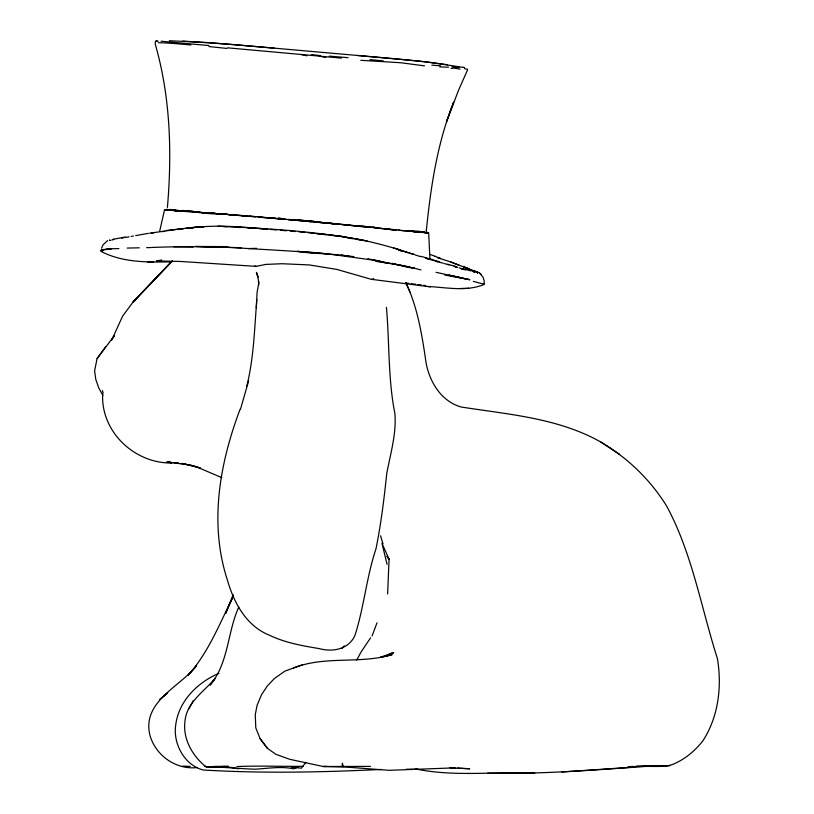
<?xml version="1.0" encoding="UTF-8"?>
<svg xmlns="http://www.w3.org/2000/svg" width="814" height="814" viewBox="0 0 814 814"><rect width="100%" height="100%" fill="white"/><g stroke="black" fill="none" stroke-linecap="round" stroke-linejoin="round"><path stroke-width="1.22" d="M387.617 593.945L389.082 559.36L381.949 543.253L387.067 564.356M256.318 307.855L257.041 292.664L258.994 281.797M167.419 207.407C172.1 152.839 170.472 97.253 155.311 44.312L155.301 41.809M256.827 299.603C254.456 328.53 253.897 357.692 246.805 386.019M167.104 209.066L167.023 209.941L171.693 210.338L173.911 209.646L182.672 211.274L174.135 210.541M467.541 69.943L458.597 90.1L446.611 121.52L453.663 102.147C437.322 142.867 430.789 186.599 426.394 230.006L426.526 232.733L425.01 232.621M426.394 230.006L426.526 232.733L421.113 232.275L418.956 231.176L406.583 230.932M114.286 335.795L97.09 358.577L94.607 370.746L95.747 379.293L98.85 388.146L102.93 395.441M159.717 231.003L164.418 210.266M240.557 408.954L248.697 380.687M238.777 607.081C227.269 632.407 228.663 663.237 210.073 685.123L215.496 677.95C204.172 691.676 186.325 702.299 184.89 721.926C182.875 739.631 192.887 756.379 206.298 767.164C222.71 766.676 238.909 768.772 255.25 769.189C267.999 768.508 281.044 766.096 293.6 768.833L298.016 767.042M233.17 594.739L225.61 613.471L233.231 596.306C219.811 623.3 208.465 652.553 188.146 675.203L196.601 665.445L195.441 667.215C177.757 687.81 141.565 702.706 150.071 735.795C156.095 756.053 176.455 770.024 197.426 767.541M240.201 408.964C219.749 463.044 208.964 523.148 227.218 579.476C233.669 602.289 246.032 625.824 269.21 635.113C284.931 642.724 302.136 645.756 319.22 648.605C332.784 652.39 348.809 649.318 354.996 635.317C364.062 606.949 366.554 576.892 376.058 548.555C381.003 523.768 384.147 498.687 386.742 473.555C390.455 453.673 396.54 433.954 394.892 413.502C387.891 378.429 389.601 342.735 386.416 307.305M477.767 272.425L477.38 273.026L477.767 272.425L473.962 270.39L474.766 271.276L450.63 261.894L437.606 257.773M372.069 635.958L377.024 622.781M101.587 248.239L103.052 244.821L107.621 240.588M111.854 339.743L122.568 316.219L133.048 302.055L171.998 261.345M428.561 233.058L413.441 231.39M356.776 660.083L360.917 652.228L370.594 637.8M193.417 700.447L188.838 708.943M111.579 340.211L114.235 335.887M102.35 251.211L100.743 250.671L103.419 249.522L108.791 248.83L118.915 248.585M291.28 767.215L301.434 768.182L305.871 762.26M105.82 346.52L97.09 358.577M101.058 251.088L103.449 249.979L101.058 250.163C101.557 250.193 108.781 249.176 111.538 248.911M341.86 648.483L344.332 645.797M172.242 260.826L133.048 302.055L171.927 261.284M164.794 209.595L165.72 209.788M373.677 278.581L372.71 279.294L370.746 279.171L336.854 269.414L309.228 264.926L281.99 263.726L265.771 264.408L256.156 266.371L180.779 261.477L156.359 260.938L161.671 260.012M166.931 693.548L159.717 699.552L167.694 692.785M109.89 240.191L110.897 240.547M388.838 655.128L391.605 653.103L386.039 655.809M483.954 283.679L484.259 281.084L483.068 277.269L479.599 273.087M112.729 239.845L113.746 239.377L112.027 239.713M218.946 673.32C197.466 682.397 178.571 701.241 175.692 725.142C172.904 743.66 184.513 765.282 203.235 770.003C262.495 773.544 321.968 772.293 381.237 769.454M166.066 210.012L225.549 214.255M483.628 284.697C466.066 291.677 446.367 287.474 428.022 286.467M387.138 655.667L393.803 652.686L380.698 657.112M164.743 209.758L166.778 209.747L165.181 209.605M109.534 240.028L109.636 240.344M427.37 232.987L428.52 232.773L425.691 232.662M293.63 667.968C325.061 655.423 360.042 664.336 392.165 654.639L380.657 657.254M302.543 664.712L284.819 671.163L274.41 678.51L267.409 685.866L261.528 694.698L257.082 705.331L255.26 714.712L255.8 727.96L260.134 738.685L267.379 748.28L275.824 754.293L289.723 759.299L323.148 766.493L346.031 767.073L389.112 770.309L455.118 767.846L450.071 767.694M467.612 69.363L464.621 68.651M106.41 249.349L108.791 248.83M135.704 235.602L148.443 233.353M421.113 232.275L424.175 231.654L424.776 232.59M112.993 239.326L125.61 236.966M121.713 238.126L124.023 237.719M126.16 237.342L129.08 236.833M131.217 236.457L133.354 236.08M158.404 42.725C169.007 42.908 180.108 44.037 190.903 44.953M149.603 233.17L183.343 228.52M151.292 233.272L153.724 232.916M162.24 231.664L164.672 231.308M189.113 228.307C215.191 224.196 241.727 226.953 267.857 229.192M166.412 230.484L194.953 227.269L203.805 227.137M451.078 68.427L454.161 68.071L460.083 69.18M185.765 228.266L199.054 226.892M240.659 226.882L236.559 227.31L240.313 227.523M353.836 256.634C318.793 252.401 283.587 250.641 248.382 248.565C214.489 246.215 180.515 246.204 146.612 247.69M186.711 766.432L182.316 766.422M139.286 247.812L127.238 248.077M190.384 228.317L192.898 228.083M100.743 250.671L101.496 250.6M207.519 213.583L220.218 213.848L171.561 210.185L188.675 211.579M214.55 767.124L218.335 766.819M405.82 282.56C417.053 306.074 421.489 331.99 425.315 357.56C427.615 378.652 439.519 400.814 461.1 406.99C508.496 414.468 558.333 417.958 601.058 442.185C627.716 457.936 650.528 479.873 666.768 506.288C692.317 553.642 701.149 607.702 717.399 658.557C722.11 686.517 718.457 717.063 702.696 741.096C694.759 751.047 684.971 759.269 673.178 764.234C662.962 767.999 651.434 765.567 640.771 766.798C589.814 770.349 538.827 774.287 487.688 773.188M630.423 767.327L561.925 771.987M632.844 766.401L628.062 766.727L669.851 765.587L636.436 766.157M101.465 251.618C123.056 262.739 148.402 262.362 172.13 261.793M190.262 766.361L182.57 766.361M228.195 766.432L207.885 766.93L228.195 766.432L207.885 766.93L204.813 766.096M374.766 227.035L364.998 226.923M224.979 766.381L213.695 766.391M370.533 766.401L323.148 766.493L326.923 766.401M395.879 230.006L384.473 228.948L395.879 230.006L386.508 228.876M179.721 228.897L183.17 228.775M226.892 213.624L217.43 213.929L222.476 214.316M218.966 247.436L195.625 246.449L227.767 246.611M248.382 248.565L256.542 248.341M460.521 288.492L468.762 288.339M236.874 766.574C259.035 765.598 281.105 766.534 303.123 766.33M399.857 230.393L423.626 232.326M436.06 272.324L469.647 279.69L444.82 275.061M193.315 247.018L173.789 246.744M406.318 769.23L417.847 769.25M534.778 772.985C495.227 771.387 454.446 777.065 415.476 768.904M183.883 211.274L192.399 211.284L203.042 212.861M147.619 262.118L153.612 262.179M258.15 217.023L279.446 218.813L260.317 217.023M288.176 219.444L314.214 221.215M643.62 765.669L661.355 766.086L649.165 765.811M169.271 40.741L209.849 42.633L274.349 48.158M406.542 231.054L416.524 231.746M173.616 210.47L178.388 210.968M439.743 66.911L448.585 67.196M223.331 226.546C271.469 228.642 319.851 231.654 367.216 241.036M376.485 228.113L386.599 228.866M218.549 246.896L241.076 247.782M325.519 253.765L311.742 253.215L297.263 251.353C325.051 252.666 352.309 257.58 379.823 260.938M242.613 215.588L226.597 214.397L254.517 216.544M451.119 767.928L469.759 768.782L457.468 768.05M477.726 272.548L476.353 272.364M182.824 41.076L234.442 44.648L398.565 59.076L428.54 62.149L464.509 67.593L463.288 67.369M247.832 227.951L254.09 228.307M259.106 228.592L264.112 228.876M227.574 47.833L341.453 58.12M360.765 60.307L401.048 62.77L424.532 65.863M305.667 220.889L334.34 223.83L266.738 217.582L273.199 218.04M450.091 767.602L452.553 767.744M249.572 216.188L260.806 217.043M218.193 226.15L226.77 226.689M360.551 226.231L370.604 227.462L324.806 222.649M408.516 230.942L420.93 232.346M425.396 232.692L428.235 232.885L427.686 232.682M210.958 213.299L192.511 211.915L198.209 212.373L196.55 212.149M206.634 213.126L213.828 213.665M228.785 214.784L235.093 215.262M305.382 220.736L324.481 222.639M431.868 65.14L440.537 65.812M238.797 215.547L246.133 216.127M248.575 216.321L255.901 216.911M183.862 211.365L186.264 211.548M194.648 212.22L199.44 212.596M331.145 235.388C359.493 237.993 387.22 245.543 414.184 254.467L409.31 253.235M403.795 230.566L410.663 231.207M329.334 56.135L348.117 57.682M259.554 217.206L265.639 217.714M270.513 218.121L275.57 218.549M279.375 218.864L285.694 219.393L278.388 217.816M270.35 229.406L276.587 229.935M280.331 230.26L286.569 230.789M182.214 210.409L192.399 211.284M290.303 231.115L295.248 231.552M298.962 231.888L305.158 232.438M307.631 232.651L313.848 233.252M357.285 55.444L419.993 61.192L447.527 64.703M288.125 219.617L294.19 220.167M297.822 220.492L303.887 221.042M307.519 221.367L311.162 221.703L298.087 219.638M370.014 59.636L383.302 60.857M330.952 223.29L360.663 226.221M404.222 230.718L398.209 230.159M389.56 229.365L395.736 229.935M412.474 231.471L419.882 232.153M452.045 66.799L459.198 67.481M316.005 222.161L320.848 222.619M324.481 222.955L329.324 223.412M332.957 223.758L337.922 224.237M341.646 224.593L346.611 225.071M371.683 227.32L381.512 228.307M161.05 41.219L208.923 45.553M371.123 227.544L362.067 225.773M373.585 227.788L378.49 228.276M380.952 228.52L387.088 229.131M315.435 221.947L334.34 223.83M349.074 225.315L362.545 226.679M209.005 46.571L226.882 48.423M316.341 233.516L341.28 236.192L349.481 238.227M392.206 229.385L399.562 230.179M242.409 215.608L247.832 216.209M311.457 54.599L320.268 55.586M231.054 214.662L237.312 215.364M173.779 462.698L178.622 463.237M181.034 463.512L184.666 463.919L182.194 463.634M451.129 768.05L454.711 768.457L451.302 767.958M167.409 461.925L171.113 462.352M174.807 462.779L178.5 463.207M171.428 210.236L166.575 209.88L169.984 210.327M311.355 232.987L313.828 233.282M316.3 233.587L320.014 234.035M322.486 234.33L326.19 234.788M405.464 282.946L408.882 283.374M411.162 283.659L415.72 284.228M167.175 461.914L170.157 462.291M156.359 40.873L158.099 41.087M417.969 284.524L421.357 284.961M173.585 210.256L176.16 210.592M371.947 279.385L430.453 286.884M423.199 232.265L426.444 232.692M375.783 261.335L403.968 265.7L420.96 269.922M350.692 238.421L353.103 238.807M355.525 239.204L363.99 240.578M476.709 272.263L477.757 272.069M341.056 254.955L350 256.491M423.616 285.246L425.732 285.622M229.345 767.154L238.746 768.833M367.847 258.791L414.611 268.254L407.631 267.267L392.399 263.329M167.348 462.026L191.382 465.242L200.346 468.05L184.371 463.899L196.683 466.921L221.774 477.635M167.206 461.976L171.998 462.993C134.524 463.746 100.478 431.542 102.696 393.569M460.948 277.747L448.758 275.152L469.647 279.69M319.21 56.095L325.742 57.519M373.555 260.154L387.963 263.319M300.956 54.457L306.909 55.79M155.555 41.097L157.631 41.565M455.046 266.839L457.163 267.328M461.07 268.813L465.577 269.922M212.301 212.658L216.402 213.675M473.27 281.349L483.618 284.117L484.534 284.127L484.31 283.445M471.153 270.96L462.22 268.518M427.584 232.712L428.235 232.885M443.294 263.258L435.592 261.141L437.627 261.843M447.649 264.184L456.267 266.656M256.156 266.371L254.914 265.893M393.508 247.914L400.671 250.03M415.079 254.955L420.848 256.675M439.234 261.711L420.94 256.308M444.393 263.563L449.135 264.988M469.159 268.722L463.054 266.392M434.462 260.795L425.437 258.048L428.693 259.259M459.157 267.867L461.976 268.752M398.595 249.847L408.119 252.859M459.025 265.242L450.63 261.894M454.049 266.198L457.173 267.236M435.052 256.4L440.618 258.343M429.924 254.406L435.368 256.349M463.807 267.196L472.415 270.421M474.562 271.835L468.671 268.976M398.494 249.918L401.74 251.272M601.058 442.185L619.627 454.466M476.902 272.344L477.696 272.924M170.37 209.351L171.693 210.338M478.846 272.456L481.094 274.389M386.792 556.389L389.082 559.36L387.973 557.234M260.134 738.685L267.379 748.28M380.514 535.744L382.987 543.793M405.972 282.946L409.92 291.992M258.282 276.933L256.42 272.364L258.231 278.937L258.791 285.042M102.381 390.628L103.144 392.908M428.683 233.069L429.924 259.076M342.419 763.329L342.216 766.147L343.284 766.615L342.419 763.329M475.02 272.069L473.27 271.652L475.02 272.069"/></g></svg>
